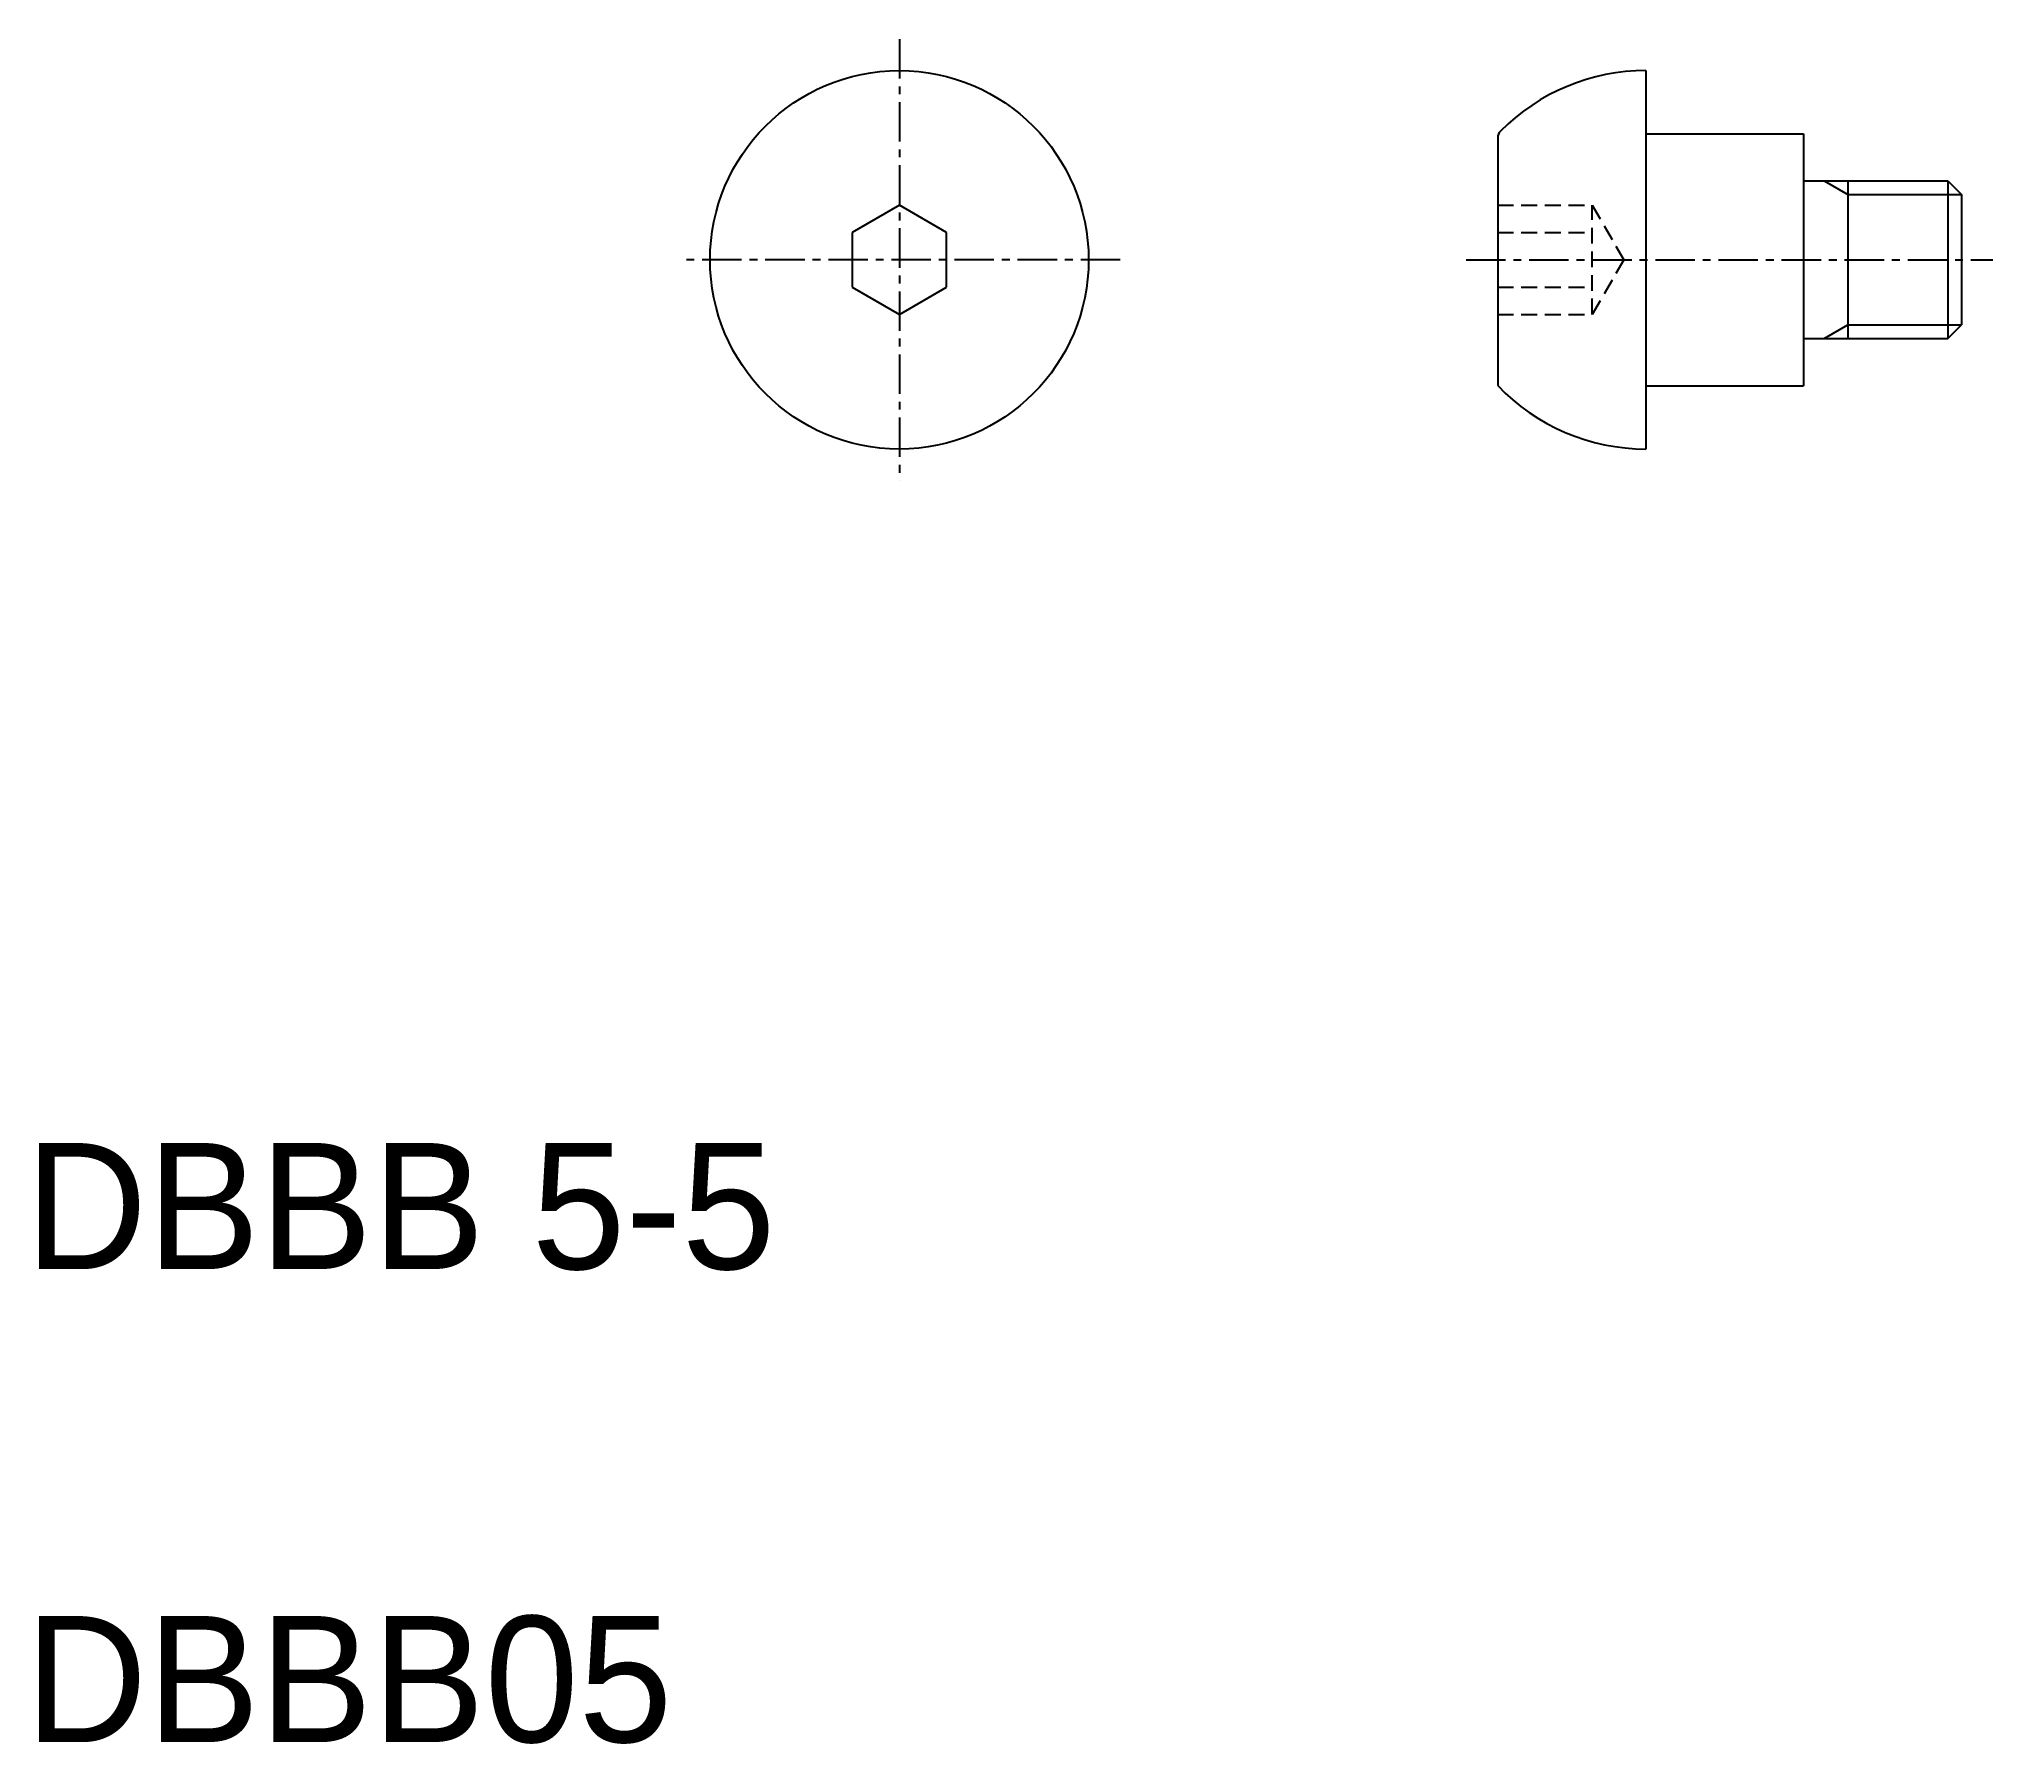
# Model space of a CAD drawing. Extents: x 10.4 to 72.4, y 9.9 to 64.
import ezdxf

# ---------------------------------------------------------------- set-up
doc = ezdxf.new("R2010")
doc.units = 0
doc.linetypes.add('CENTER', pattern=[2, 1.25, -0.25, 0.25, -0.25])
doc.linetypes.add('DASHED', pattern=[0.75, 0.5, -0.25])
doc.layers.get('0').update_dxf_attribs({"linetype": 'CONTINUOUS'})
doc.layers.add('CENTER', color=1, linetype='CENTER')

msp = doc.modelspace()

# ---------------------------------------------------------------- linework, layer by layer
at = {"color": 7, "linetype": 'CONTINUOUS'}
for p, q in [((61.378, 63.007), (61.378, 51.007)), ((56.678, 60.875), (56.678, 53.017)), ((61.378, 61.007), (66.378, 61.007)), ((66.378, 61.007), (66.378, 53.007)), ((66.378, 59.507), (70.945, 59.507)), ((67.778, 59.507), (67.778, 54.507)), ((70.945, 59.507), (70.945, 54.507)), ((70.945, 59.507), (71.378, 59.074)), ((71.378, 59.074), (71.378, 54.94)), ((37.71, 58.739), (36.21, 57.873)), ((39.21, 57.873), (37.71, 58.739)), ((36.21, 57.873), (36.21, 56.141)), ((39.21, 56.141), (39.21, 57.873)), ((36.21, 56.141), (37.71, 55.275)), ((37.71, 55.275), (39.21, 56.141)), ((66.378, 54.507), (70.945, 54.507)), ((70.945, 54.507), (71.378, 54.94)), ((61.378, 53.007), (66.378, 53.007))]:
    msp.add_line(p, q, dxfattribs=at)
at = {"color": 3, "linetype": 'CONTINUOUS'}
for p, q in [((67.028, 59.507), (67.778, 59.074)), ((67.778, 59.074), (71.378, 59.074)), ((67.028, 54.507), (67.778, 54.94)), ((67.778, 54.94), (71.378, 54.94))]:
    msp.add_line(p, q, dxfattribs=at)
at = {"color": 3, "linetype": 'DASHED'}
for p, q in [((56.678, 58.739), (59.678, 58.739)), ((59.678, 55.275), (59.678, 58.739)), ((59.678, 58.739), (60.678, 57.007)), ((56.678, 57.873), (59.678, 57.873)), ((60.678, 57.007), (59.678, 55.275)), ((56.678, 56.141), (59.678, 56.141)), ((56.678, 55.275), (59.678, 55.275))]:
    msp.add_line(p, q, dxfattribs=at)
at = {"color": 7, "linetype": 'CONTINUOUS'}
msp.add_circle((37.71, 57.007), 6, dxfattribs=at)
for centre, radius, start, end in [((61.378, 56.507), 6.5, 90, 135.20868), ((56.978, 60.875), 0.3, 135.20868, 180), ((61.378, 57.507), 6.5, 223.6909, 270)]:
    msp.add_arc(centre, radius, start, end, dxfattribs=at)
at = {"layer": 'CENTER', "color": 1, "linetype": 'CENTER'}
for p, q in [((37.71, 64.007), (37.71, 50.007)), ((44.71, 57.007), (30.71, 57.007)), ((55.678, 57.007), (72.378, 57.007))]:
    msp.add_line(p, q, dxfattribs=at)

# ---------------------------------------------------------------- texts
at = {"color": 7, "linetype": 'CONTINUOUS'}
for s, p in [('DBBB 5-5', (10, 25)), ('DBBB05', (10, 10))]:
    msp.add_text(s, height=4, dxfattribs=at).set_placement(p)

doc.saveas('drawing.dxf')
